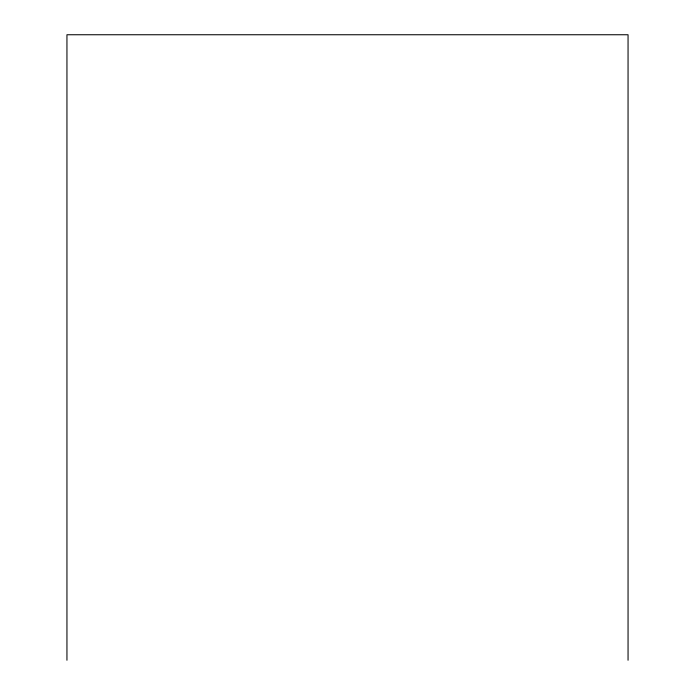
<?xml version="1.0" encoding="UTF-8"?>
<svg xmlns="http://www.w3.org/2000/svg" width="695" height="695" viewBox="0 0 695 695"><rect width="100%" height="100%" fill="white"/><g stroke="black" fill="none" stroke-linecap="round" stroke-linejoin="round"><path stroke-width="1.04" d="M628.054 660.25L628.054 34.75L66.946 34.75L66.946 660.25"/></g></svg>
